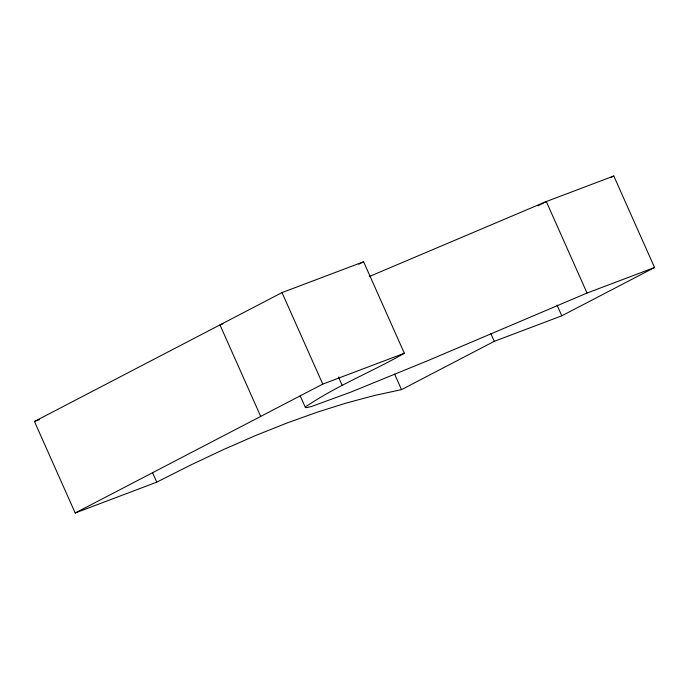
<?xml version="1.0" encoding="UTF-8"?>
<svg xmlns="http://www.w3.org/2000/svg" width="689" height="689" viewBox="0 0 689 689"><rect width="100%" height="100%" fill="white"/><g stroke="black" fill="none" stroke-linecap="round" stroke-linejoin="round"><path stroke-width="1.03" d="M654.55 267.513L561.793 315.803L494.28 341.331L401.523 389.621L374.592 395.46L346.619 402.936L317.595 412.056L287.528 422.805L256.411 435.19L224.244 449.211L191.034 464.86L156.773 482.154L75.196 512.995L34.45 421.487L282.016 292.601L363.603 261.751L404.348 353.268C371.862 371.879 336.37 385.806 305.408 406.949L306.407 407.664L311.488 406.51L351.244 391.946L427.783 360.683L587.037 293.04L654.55 267.513L613.804 176.005L546.291 201.532L369.278 276.539M358.831 264.24L363.603 261.751M538.006 205.839L540.495 204.547M541.321 204.116L546.291 201.532L587.037 293.04M610.971 177.478L613.804 176.005M75.196 512.995L322.762 384.109L404.348 353.268M222.952 323.778L219.963 324.907L260.709 416.414M34.45 421.487L39.428 419.61M557.022 305.098L561.793 315.803M490.809 333.545L494.28 341.331M394.582 374.041L401.523 389.621M338.471 376.995L342.287 385.573M282.016 292.601L322.762 384.109M300.223 395.874L305.425 407.552M152.527 472.62L156.773 482.154"/></g></svg>
